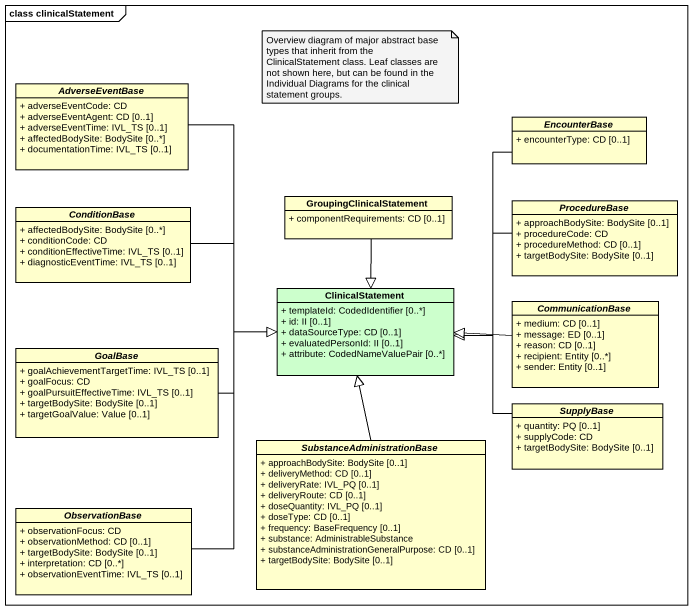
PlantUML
@startuml
mainframe class clinicalStatement
hide circle
hide empty members
skinparam classAttributeIconSize 0
abstract class AdverseEventBase {
  + adverseEventCode: CD
  + adverseEventAgent: CD [0..1]
  + adverseEventTime: IVL_TS [0..1]
  + affectedBodySite: BodySite [0..*]
  + documentationTime: IVL_TS [0..1]
}
abstract class EncounterBase {
  + encounterType: CD [0..1]
}
abstract class ConditionBase {
  + affectedBodySite: BodySite [0..*]
  + conditionCode: CD
  + conditionEffectiveTime: IVL_TS [0..1]
  + diagnosticEventTime: IVL_TS [0..1]
}
class GroupingClinicalStatement {
  + componentRequirements: CD [0..1]
}
abstract class ProcedureBase {
  + approachBodySite: BodySite [0..1]
  + procedureCode: CD
  + procedureMethod: CD [0..1]
  + targetBodySite: BodySite [0..1]
}
class ClinicalStatement #CCFFCC {
  + templateId: CodedIdentifier [0..*]
  + id: II [0..1]
  + dataSourceType: CD [0..1]
  + evaluatedPersonId: II [0..1]
  + attribute: CodedNameValuePair [0..*]
}
abstract class CommunicationBase {
  + medium: CD [0..1]
  + message: ED [0..1]
  + reason: CD [0..1]
  + recipient: Entity [0..*]
  + sender: Entity [0..1]
}
abstract class GoalBase {
  + goalAchievementTargetTime: IVL_TS [0..1]
  + goalFocus: CD
  + goalPursuitEffectiveTime: IVL_TS [0..1]
  + targetBodySite: BodySite [0..1]
  + targetGoalValue: Value [0..1]
}
abstract class SupplyBase {
  + quantity: PQ [0..1]
  + supplyCode: CD
  + targetBodySite: BodySite [0..1]
}
abstract class SubstanceAdministrationBase {
  + approachBodySite: BodySite [0..1]
  + deliveryMethod: CD [0..1]
  + deliveryRate: IVL_PQ [0..1]
  + deliveryRoute: CD [0..1]
  + doseQuantity: IVL_PQ [0..1]
  + doseType: CD [0..1]
  + frequency: BaseFrequency [0..1]
  + substance: AdministrableSubstance
  + substanceAdministrationGeneralPurpose: CD [0..1]
  + targetBodySite: BodySite [0..1]
}
abstract class ObservationBase {
  + observationFocus: CD
  + observationMethod: CD [0..1]
  + targetBodySite: BodySite [0..1]
  + interpretation: CD [0..*]
  + observationEventTime: IVL_TS [0..1]
}
AdverseEventBase --|> ClinicalStatement
EncounterBase --|> ClinicalStatement
ConditionBase -right-|> ClinicalStatement
GroupingClinicalStatement --|> ClinicalStatement
ProcedureBase -left-|> ClinicalStatement
CommunicationBase -left-|> ClinicalStatement
GoalBase -right-|> ClinicalStatement
SupplyBase -left-|> ClinicalStatement
SubstanceAdministrationBase -up-|> ClinicalStatement
ObservationBase -up-|> ClinicalStatement
note as N1
  Overview diagram of major abstract base types that inherit from the ClinicalStatement class. Leaf classes are not shown here, but can be found in the Individual Diagrams for the clinical statement groups.
end note
@enduml
